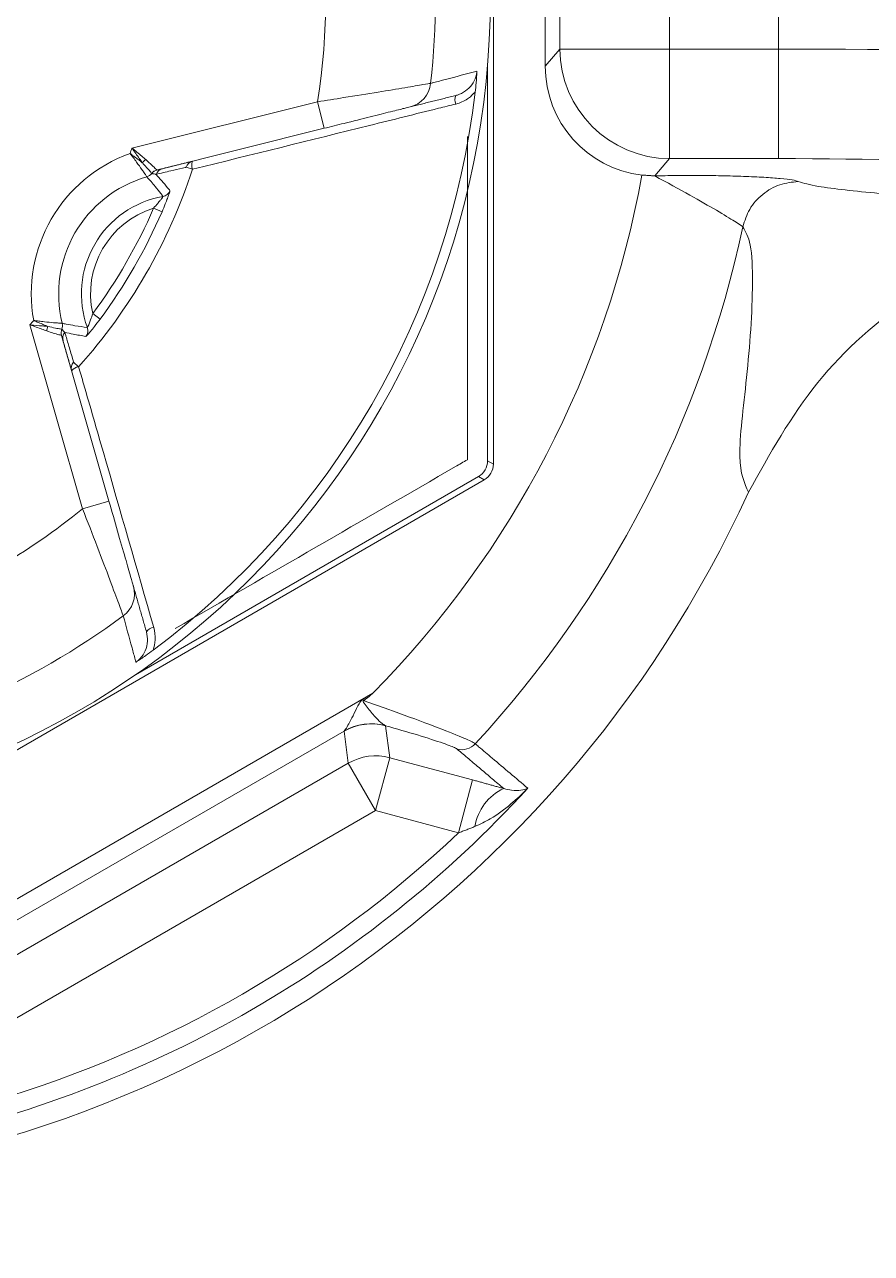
# Model space of a CAD drawing. Extents: x 16.7 to 113.1, y 4.5 to 84.5.
# Drawn here: x 107.168 to 107.631, y 34.52 to 35.192 of the extents above; entities that cross this region are included whole.
import ezdxf

# ---------------------------------------------------------------- set-up
doc = ezdxf.new("R2010")
doc.units = 0
doc.header["$MEASUREMENT"] = 0
doc.linetypes.add('SLD-SOLID', pattern=[0])
doc.layers.add('OBJECT', color=7, linetype='CONTINUOUS')

msp = doc.modelspace()

# ---------------------------------------------------------------- linework, layer by layer
at = {"layer": 'OBJECT', "linetype": 'SLD-SOLID', "lineweight": 15}
for p, q in [((107.42433, 34.9515), (107.42433, 35.46146)), ((107.45269, 35.24404), (107.45269, 35.16892)), ((107.46072, 35.23467), (107.46072, 35.17829)), ((107.52064, 35.23467), (107.52064, 35.17829)), ((107.58015, 35.23467), (107.58015, 35.17829)), ((107.45269, 35.16892), (107.46072, 35.17829)), ((107.46072, 35.17829), (107.52064, 35.17829)), ((107.52064, 35.1184), (107.52064, 35.17829)), ((107.52064, 35.17829), (107.58015, 35.17829)), ((107.58015, 35.1184), (107.58015, 35.17829)), ((107.42119, 34.95331), (107.42119, 35.16977)), ((107.22671, 35.12421), (107.3282, 35.14951)), ((107.33183, 35.13496), (107.3282, 35.14951)), ((107.33183, 35.13496), (107.24039, 35.11216)), ((107.52064, 35.1184), (107.51256, 35.10898)), ((107.58015, 35.1184), (107.52064, 35.1184)), ((107.25639, 35.11373), (107.25991, 35.11258)), ((107.2432, 35.0894), (107.23861, 35.09138)), ((107.20533, 35.03373), (107.20934, 35.03076)), ((107.19978, 34.92708), (107.17095, 35.02763)), ((107.18823, 35.02181), (107.2142, 34.93122)), ((107.19486, 35.00717), (107.19762, 35.00469)), ((107.42119, 34.95331), (107.42433, 34.9515)), ((107.22874, 34.83642), (107.41619, 34.94465)), ((107.41934, 34.94284), (107.41619, 34.94465)), ((106.97769, 34.68786), (107.41934, 34.94284)), ((107.2142, 34.93122), (107.19978, 34.92708)), ((107.10906, 34.68226), (107.3585, 34.82628)), ((107.35297, 34.82289), (107.35347, 34.8222)), ((107.34271, 34.80563), (107.13483, 34.68561)), ((107.34499, 34.78806), (107.34269, 34.80552)), ((107.36542, 34.80852), (107.36772, 34.79105)), ((107.35997, 34.76211), (107.36772, 34.79105)), ((107.36772, 34.79105), (107.41299, 34.77892)), ((107.34499, 34.78806), (107.14891, 34.67485)), ((107.35997, 34.76211), (107.34499, 34.78806)), ((107.40524, 34.74998), (107.41299, 34.77892)), ((107.16389, 34.64891), (107.35997, 34.76211)), ((107.40524, 34.74998), (107.35997, 34.76211))]:
    msp.add_line(p, q, dxfattribs=at)
msp.add_circle((106.97269, 35.20648), 0.45, dxfattribs=at)
for centre, radius, start, end in [((106.97269, 35.20648), 0.36005, 350.89628, 9.10372), ((106.97269, 35.20648), 0.41996, 353.58269, 6.41731), ((107.52085, 35.17853), 0.06013, 180.22832, 269.80007), ((107.37514, 35.16119), 0.01498, 284.02471, 353.67107), ((106.97269, 35.20648), 0.44471, 306.67677, 353.32323), ((107.40883, 35.1505), 0.00554, 154.12493, 204.0912), ((107.2532, 35.04453), 0.08148, 109.70358, 190.29642), ((106.97269, 35.20648), 0.26701, 341.38304, 342.05346), ((106.97269, 35.20648), 0.30217, 318.10411, 341.89589), ((107.24018, 35.10956), 0.0102, 125.2977, 139.53069), ((107.24157, 35.10731), 0.005, 104.03535, 143.45691), ((107.2416, 35.10732), 0.00499, 104.00637, 143.69864), ((107.24461, 35.10806), 0.00499, 104.00802, 160.15907), ((107.26114, 35.11218), 0.00499, 104.00837, 161.95064), ((107.26501, 35.11478), 0.00556, 156.1512, 203.32291), ((107.2532, 35.04453), 0.06649, 105.96574, 194.03426), ((107.23353, 35.11327), 0.005, 286.0035, 323.4663), ((106.97269, 35.20648), 0.54166, 315.41895, 349.67665), ((107.24286, 35.10269), 0.005, 280.12167, 338.94213), ((107.2532, 35.04453), 0.05407, 100.07984, 199.92016), ((107.2532, 35.04453), 0.04907, 107.29364, 192.70636), ((106.97269, 35.20648), 0.28976, 323.40402, 336.59598), ((106.97269, 35.20648), 0.29476, 323.40402, 336.59598), ((106.97269, 35.20648), 0.60122, 317.28552, 347.96978), ((106.97269, 35.20648), 0.26701, 317.94654, 318.61696), ((107.19038, 35.02329), 0.0102, 160.46931, 174.7023), ((107.19302, 35.02321), 0.005, 156.54309, 195.96465), ((107.19302, 35.02318), 0.00499, 156.30136, 195.99363), ((107.18384, 35.02719), 0.005, 336.5337, 13.9965), ((107.19766, 35.0244), 0.005, 321.05787, 19.87833), ((107.19388, 35.02021), 0.00499, 139.84093, 195.99198), ((107.19858, 35.00383), 0.00499, 138.04936, 195.99163), ((107.19827, 34.99917), 0.00556, 96.67709, 143.8488), ((106.97269, 35.20648), 0.65, 204.58225, 335.41775), ((106.97269, 35.20648), 0.36005, 290.89628, 309.10372), ((106.97269, 35.90648), 3.00679, 273.80251, 340.20092), ((107.21314, 34.8806), 0.01498, 306.32893, 15.97529), ((106.97269, 35.90648), 2.94719, 273.93366, 339.56318), ((106.97269, 35.20648), 0.41996, 293.58269, 306.41731), ((107.23924, 34.85677), 0.00554, 95.9088, 145.87507), ((106.97269, 35.90648), 3.76, 279.06373, 343.75929), ((107.35768, 34.77949), 0.03004, 75.06722, 119.93278), ((107.3576, 34.77958), 0.03001, 75.36101, 119.7401), ((107.40707, 34.80542), 0.01, 255.44832, 317.41659), ((107.35998, 34.76202), 0.03004, 75.06722, 119.93278), ((106.97269, 35.20648), 0.6388, 282.56667, 317.43333), ((107.44133, 34.74932), 0.02735, 114.48578, 171.37228), ((106.97269, 35.20648), 0.62887, 286.54312, 313.45688)]:
    msp.add_arc(centre, radius, start, end, dxfattribs=at)
for centre, major_axis, ratio, start_param, end_param in [((107.58015, 35.16667), (0.25, 0), 0.046484, 0.05236, 1.570796), ((107.51278, 35.16912), (-0.03917, -0.04571), 0.996772, 5.42245, 6.873335), ((107.58015, 35.10678), (0.19, 0), 0.061163, 0.05236, 1.570796), ((107.41119, 34.95331), (0.00866, -0.005), 0.999949, 5.759609, 6.806762), ((107.41433, 34.9515), (0.00866, -0.005), 0.999949, 5.759609, 6.806762)]:
    msp.add_ellipse(centre, major_axis=major_axis, ratio=ratio, start_param=start_param, end_param=end_param, dxfattribs=at)
for points, knots in [([(107.39002, 35.15954), (107.39057, 35.15968), (107.39328, 35.16039), (107.40175, 35.16261), (107.40965, 35.16467), (107.41538, 35.16617)], [0, 0, 0, 0, 0.063926, 0.319628, 1, 1, 1, 1]), ([(107.40385, 35.15291), (107.40411, 35.15298), (107.40598, 35.15348), (107.40922, 35.15509), (107.41276, 35.15858), (107.41481, 35.16249), (107.41522, 35.16513), (107.41538, 35.16617)], [0, 0, 0, 0, 0.04523, 0.320614, 0.582247, 0.835519, 1, 1, 1, 1]), ([(107.41538, 35.16617), (107.41538, 35.16613), (107.41525, 35.16408), (107.415, 35.16042), (107.41457, 35.15645), (107.41439, 35.15477)], [0, 0, 0, 0, 0.012918, 0.582056, 1, 1, 1, 1]), ([(107.3282, 35.14951), (107.333, 35.15025), (107.34456, 35.15202), (107.36156, 35.15476), (107.37661, 35.15726), (107.38713, 35.15904), (107.38906, 35.15937), (107.39002, 35.15954)], [0, 0, 0, 0, 0.156463, 0.377207, 0.586936, 0.792743, 1, 1, 1, 1]), ([(107.41439, 35.15477), (107.41324, 35.15361), (107.41051, 35.15084), (107.4066, 35.14899), (107.40412, 35.14833), (107.40377, 35.14823)], [0, 0, 0, 0, 0.383644, 0.913365, 1, 1, 1, 1]), ([(107.40377, 35.14823), (107.40063, 35.14746), (107.38494, 35.14356), (107.33706, 35.13168), (107.29218, 35.12057), (107.25991, 35.11258)], [0, 0, 0, 0, 0.065603, 0.328016, 1, 1, 1, 1]), ([(107.37877, 35.14666), (107.37803, 35.14648), (107.37656, 35.14611), (107.36856, 35.14412), (107.35714, 35.14127), (107.34424, 35.13805), (107.33548, 35.13587), (107.33183, 35.13496)], [0, 0, 0, 0, 0.204174, 0.408136, 0.617898, 0.840881, 1, 1, 1, 1]), ([(107.41019, 34.95389), (107.41019, 34.99551), (107.41019, 35.05403), (107.41019, 35.11333), (107.41019, 35.13046)], [0, 0, 0, 0, 0.71122, 1, 1, 1, 1]), ([(107.23491, 35.10846), (107.23483, 35.10858), (107.23465, 35.10885), (107.23362, 35.11038), (107.23189, 35.11289), (107.2298, 35.11582), (107.22778, 35.11855), (107.22671, 35.11996), (107.22621, 35.12062), (107.22597, 35.12093), (107.22587, 35.12106), (107.2258, 35.12114), (107.22576, 35.1212), (107.22573, 35.12124)], [0, 0, 0, 0, 0.161606, 0.358973, 0.496159, 0.744757, 0.880349, 0.942195, 0.971861, 0.986271, 0.991469, 0.992933, 1, 1, 1, 1]), ([(107.22573, 35.12124), (107.22577, 35.12121), (107.22583, 35.12117), (107.22592, 35.1211), (107.22605, 35.121), (107.22637, 35.12076), (107.22705, 35.12026), (107.22846, 35.1192), (107.23038, 35.11775), (107.23177, 35.11668), (107.23242, 35.11618)], [0, 0, 0, 0, 0.018932, 0.022858, 0.037927, 0.07758, 0.158734, 0.325928, 0.684828, 1, 1, 1, 1]), ([(107.23242, 35.11618), (107.23187, 35.11695), (107.23011, 35.11943), (107.22811, 35.12224), (107.22674, 35.12416), (107.22671, 35.12421)], [0, 0, 0, 0, 0.30583, 0.981652, 1, 1, 1, 1]), ([(107.22671, 35.12421), (107.22676, 35.12417), (107.22858, 35.12267), (107.23123, 35.12046), (107.23356, 35.1185), (107.23428, 35.11788)], [0, 0, 0, 0, 0.018319, 0.693907, 1, 1, 1, 1]), ([(107.23755, 35.11029), (107.23743, 35.11044), (107.23715, 35.11078), (107.23547, 35.11279), (107.23366, 35.11484), (107.2326, 35.11599), (107.23242, 35.11618)], [0, 0, 0, 0, 0.291151, 0.640168, 0.940308, 1, 1, 1, 1]), ([(107.23428, 35.11788), (107.23547, 35.11683), (107.23781, 35.11476), (107.23971, 35.11282), (107.24029, 35.11224), (107.24035, 35.11217), (107.24036, 35.11216)], [0, 0, 0, 0, 0.3616328, 0.7098756, 0.9538336, 1, 1, 1, 1]), ([(107.25639, 35.11373), (107.25625, 35.1137), (107.25559, 35.11354), (107.2528, 35.11286), (107.24746, 35.11158), (107.2426, 35.11041), (107.23991, 35.10976)], [0, 0, 0, 0, 0.024416, 0.122079, 0.512732, 1, 1, 1, 1]), ([(107.24039, 35.11216), (107.24076, 35.11225), (107.24192, 35.11254), (107.2428, 35.11276), (107.2434, 35.11291)], [0, 0, 0, 0, 0.3231728, 1, 1, 1, 1]), ([(107.24374, 35.09776), (107.24334, 35.09828), (107.24194, 35.1001), (107.23903, 35.10371), (107.23644, 35.1067), (107.23491, 35.10846)], [0, 0, 0, 0, 0.139147, 0.4930659, 1, 1, 1, 1]), ([(107.23991, 35.10976), (107.2398, 35.10979), (107.23928, 35.10993), (107.23853, 35.11011), (107.2378, 35.11024), (107.23758, 35.11027)], [0, 0, 0, 0, 0.149392, 0.746961, 1, 1, 1, 1]), ([(107.23991, 35.10976), (107.24094, 35.1086), (107.24309, 35.1062), (107.24562, 35.10323), (107.24711, 35.10141), (107.24753, 35.10089)], [0, 0, 0, 0, 0.401816, 0.831187, 1, 1, 1, 1]), ([(107.51256, 35.10898), (107.51638, 35.10905), (107.52407, 35.1092), (107.5366, 35.10922), (107.54926, 35.10907), (107.56155, 35.10873), (107.57264, 35.10822), (107.5817, 35.10755), (107.58846, 35.10677), (107.59018, 35.10619), (107.59104, 35.1059)], [0, 0, 0, 0, 0.111767, 0.224799, 0.346483, 0.469718, 0.599498, 0.730092, 0.865351, 1, 1, 1, 1]), ([(107.56071, 35.08117), (107.55953, 35.08198), (107.5571, 35.08366), (107.54676, 35.08994), (107.53174, 35.09851), (107.51919, 35.10536), (107.51256, 35.10898)], [0, 0, 0, 0, 0.227829, 0.470201, 0.72004, 1, 1, 1, 1]), ([(107.59104, 35.1059), (107.58764, 35.10555), (107.58062, 35.10482), (107.57122, 35.09931), (107.56391, 35.0912), (107.56175, 35.08445), (107.56071, 35.08117)], [0, 0, 0, 0, 0.242686, 0.5, 0.757314, 1, 1, 1, 1]), ([(107.59104, 35.1059), (107.59403, 35.10499), (107.59931, 35.10339), (107.6165, 35.10126), (107.63496, 35.09938), (107.65667, 35.09747), (107.68238, 35.09534), (107.711, 35.093), (107.73972, 35.09042), (107.76428, 35.08785), (107.77526, 35.08603), (107.78035, 35.08519)], [0, 0, 0, 0, 0.1154343, 0.2041994, 0.2962957, 0.3903114, 0.4961752, 0.628006, 0.7570369, 0.8874894, 1, 1, 1, 1]), ([(107.2432, 35.0894), (107.24382, 35.09085), (107.24489, 35.09339), (107.24616, 35.09666), (107.24698, 35.09894), (107.24749, 35.10051), (107.24752, 35.10077), (107.24753, 35.10089)], [0, 0, 0, 0, 0.273331, 0.47686, 0.65651, 0.828448, 1, 1, 1, 1]), ([(107.24374, 35.09776), (107.24373, 35.09772), (107.24372, 35.09767), (107.24351, 35.09732), (107.24309, 35.0967), (107.24212, 35.09544), (107.24062, 35.09361), (107.23936, 35.09221), (107.23861, 35.09138)], [0, 0, 0, 0, 0.118661, 0.142604, 0.293282, 0.465512, 0.680632, 1, 1, 1, 1]), ([(107.78035, 35.08519), (107.75804, 35.08264), (107.71339, 35.07753), (107.65201, 35.04523), (107.59858, 34.99867), (107.57539, 34.95697), (107.56378, 34.93608)], [0, 0, 0, 0, 0.249632, 0.499592, 0.749409, 1, 1, 1, 1]), ([(107.56378, 34.93608), (107.56153, 34.94104), (107.55688, 34.95126), (107.56322, 34.99848), (107.56656, 35.04281), (107.56547, 35.07321), (107.56227, 35.07856), (107.56071, 35.08117)], [0, 0, 0, 0, 0.239384, 0.493145, 0.754611, 0.880287, 1, 1, 1, 1]), ([(107.20533, 35.03373), (107.20495, 35.03258), (107.20432, 35.03064), (107.20347, 35.0284), (107.20297, 35.02725), (107.20266, 35.02658), (107.20249, 35.02625), (107.2024, 35.02611), (107.20238, 35.02611), (107.20237, 35.02611)], [0, 0, 0, 0, 0.34673, 0.581129, 0.720204, 0.790705, 0.905611, 0.953256, 1, 1, 1, 1]), ([(107.17095, 35.02763), (107.17101, 35.02763), (107.17336, 35.0274), (107.17679, 35.02707), (107.17982, 35.02679), (107.18076, 35.0267)], [0, 0, 0, 0, 0.018348, 0.69417, 1, 1, 1, 1]), ([(107.18022, 35.02423), (107.17932, 35.02456), (107.17646, 35.02559), (107.17322, 35.02679), (107.17101, 35.02761), (107.17095, 35.02763)], [0, 0, 0, 0, 0.306093, 0.981681, 1, 1, 1, 1]), ([(107.17303, 35.02996), (107.17309, 35.02996), (107.17315, 35.02995), (107.17326, 35.02993), (107.17342, 35.02991), (107.17381, 35.02986), (107.17463, 35.02976), (107.17639, 35.02954), (107.17976, 35.02915), (107.18334, 35.0288), (107.18638, 35.02856), (107.18822, 35.02843), (107.18855, 35.02841), (107.18869, 35.0284)], [0, 0, 0, 0, 0.007067, 0.008531, 0.013729, 0.028139, 0.057805, 0.119651, 0.255243, 0.503841, 0.641027, 0.838394, 1, 1, 1, 1]), ([(107.18076, 35.0267), (107.18, 35.02701), (107.17838, 35.02768), (107.17616, 35.02862), (107.17454, 35.02931), (107.17377, 35.02964), (107.1734, 35.0298), (107.17324, 35.02987), (107.17314, 35.02992), (107.17308, 35.02994), (107.17303, 35.02996)], [0, 0, 0, 0, 0.3151724, 0.6740716, 0.8412663, 0.9224201, 0.9620733, 0.9771424, 0.9810685, 1, 1, 1, 1]), ([(107.18076, 35.0267), (107.18222, 35.02639), (107.18511, 35.02576), (107.1878, 35.02531), (107.18823, 35.02523), (107.18843, 35.0252)], [0, 0, 0, 0, 0.359927, 0.709163, 1, 1, 1, 1]), ([(107.18845, 35.02519), (107.18892, 35.02465), (107.18947, 35.02401), (107.18999, 35.0235), (107.19006, 35.02343)], [0, 0, 0, 0, 0.849802, 1, 1, 1, 1]), ([(107.18869, 35.0284), (107.18938, 35.02827), (107.19166, 35.02781), (107.1962, 35.02698), (107.2001, 35.02643), (107.20237, 35.02611)], [0, 0, 0, 0, 0.153014, 0.506934, 1, 1, 1, 1]), ([(107.20155, 35.02126), (107.20157, 35.02127), (107.20166, 35.0213), (107.20233, 35.02198), (107.204, 35.02391), (107.20647, 35.02695), (107.2083, 35.02938), (107.20934, 35.03076)], [0, 0, 0, 0, 0.056803, 0.249162, 0.475339, 0.701406, 1, 1, 1, 1]), ([(107.18821, 35.02183), (107.188, 35.02189), (107.18754, 35.022), (107.18483, 35.02273), (107.18207, 35.02358), (107.18052, 35.02412), (107.18022, 35.02423)], [0, 0, 0, 0, 0.288966, 0.637088, 0.928441, 1, 1, 1, 1]), ([(107.18908, 35.01883), (107.18904, 35.01896), (107.1888, 35.0198), (107.18849, 35.02088), (107.18823, 35.02181)], [0, 0, 0, 0, 0.1501774, 1, 1, 1, 1]), ([(107.20155, 35.02126), (107.19924, 35.02165), (107.19537, 35.02231), (107.19159, 35.02311), (107.19006, 35.02343)], [0, 0, 0, 0, 0.598184, 1, 1, 1, 1]), ([(107.19006, 35.02343), (107.1901, 35.02329), (107.1903, 35.02262), (107.19113, 35.01982), (107.1927, 35.01451), (107.19409, 35.00979), (107.19486, 35.00717)], [0, 0, 0, 0, 0.024416, 0.122079, 0.512732, 1, 1, 1, 1]), ([(107.19762, 35.00469), (107.19852, 35.00157), (107.20303, 34.98596), (107.21675, 34.93842), (107.2295, 34.89413), (107.23867, 34.86228)], [0, 0, 0, 0, 0.0656029, 0.3280162, 1, 1, 1, 1]), ([(107.25047, 34.86167), (107.30179, 34.8913), (107.35535, 34.92223), (107.408, 34.95262), (107.41019, 34.95389)], [0, 0, 0, 0, 0.9583595, 1, 1, 1, 1]), ([(107.2142, 34.93122), (107.2158, 34.92564), (107.219, 34.91447), (107.22321, 34.89981), (107.22618, 34.88943), (107.22734, 34.88539), (107.2275, 34.88484), (107.22754, 34.88472)], [0, 0, 0, 0, 0.244965, 0.490375, 0.723034, 0.938923, 1, 1, 1, 1]), ([(107.22201, 34.86853), (107.22195, 34.86868), (107.2217, 34.86938), (107.21981, 34.87448), (107.21494, 34.88756), (107.20796, 34.90603), (107.2025, 34.92009), (107.19978, 34.92708)], [0, 0, 0, 0, 0.06206, 0.280895, 0.514816, 0.758819, 1, 1, 1, 1]), ([(107.22895, 34.84326), (107.22882, 34.84373), (107.2281, 34.84634), (107.22579, 34.85474), (107.2236, 34.86272), (107.22201, 34.86853)], [0, 0, 0, 0, 0.056184, 0.311886, 1, 1, 1, 1]), ([(107.22895, 34.84326), (107.22973, 34.84388), (107.23187, 34.84559), (107.23432, 34.84951), (107.23562, 34.85472), (107.23498, 34.85815), (107.23466, 34.85987)], [0, 0, 0, 0, 0.156476, 0.428039, 0.712633, 1, 1, 1, 1]), ([(107.23867, 34.86228), (107.23913, 34.85998), (107.23995, 34.85581), (107.23882, 34.85167), (107.23832, 34.84981)], [0, 0, 0, 0, 0.552199, 1, 1, 1, 1]), ([(107.23832, 34.84981), (107.23696, 34.84882), (107.23374, 34.84646), (107.23069, 34.84441), (107.22898, 34.84328), (107.22895, 34.84326)], [0, 0, 0, 0, 0.417944, 0.987082, 1, 1, 1, 1]), ([(107.35297, 34.82289), (107.35448, 34.82382), (107.35633, 34.82494), (107.35817, 34.82607), (107.3585, 34.82628)], [0, 0, 0, 0, 0.820915, 1, 1, 1, 1]), ([(107.3585, 34.82628), (107.35813, 34.82598), (107.35646, 34.82461), (107.35478, 34.82326), (107.35347, 34.8222)], [0, 0, 0, 0, 0.220699, 1, 1, 1, 1]), ([(107.34271, 34.80563), (107.34298, 34.80593), (107.34368, 34.8067), (107.34544, 34.80973), (107.34768, 34.8141), (107.34975, 34.81834), (107.35123, 34.82123), (107.35212, 34.82225), (107.35258, 34.82263), (107.35283, 34.8228), (107.35297, 34.82289)], [0, 0, 0, 0, 0.122284, 0.317428, 0.550884, 0.808436, 0.924596, 0.961092, 0.979105, 1, 1, 1, 1]), ([(107.35347, 34.8222), (107.35342, 34.82219), (107.35334, 34.82218), (107.35325, 34.82213), (107.35319, 34.82207), (107.35315, 34.822), (107.35315, 34.82186), (107.35328, 34.82145), (107.35419, 34.8201), (107.35665, 34.81697), (107.36009, 34.8129), (107.36324, 34.80977), (107.36466, 34.80893), (107.36519, 34.80861)], [0, 0, 0, 0, 0.006251, 0.010873, 0.014164, 0.017464, 0.021803, 0.032032, 0.073944, 0.240397, 0.569572, 0.838891, 1, 1, 1, 1]), ([(107.35347, 34.8222), (107.35371, 34.82212), (107.35813, 34.82057), (107.37076, 34.8161), (107.38976, 34.80917), (107.40607, 34.8028), (107.41294, 34.79971), (107.41413, 34.79886), (107.41443, 34.79865)], [0, 0, 0, 0, 0.008302, 0.15352, 0.438825, 0.698284, 0.923791, 1, 1, 1, 1]), ([(107.40456, 34.79573), (107.4043, 34.79591), (107.40328, 34.79659), (107.39725, 34.79893), (107.38365, 34.8033), (107.37144, 34.80679), (107.36542, 34.80852)], [0, 0, 0, 0, 0.092743, 0.368056, 0.688408, 1, 1, 1, 1]), ([(107.41443, 34.79865), (107.41505, 34.79812), (107.41816, 34.7955), (107.42774, 34.7874), (107.43669, 34.77983), (107.44316, 34.77437)], [0, 0, 0, 0, 0.064852, 0.324258, 1, 1, 1, 1]), ([(107.44316, 34.77437), (107.44311, 34.77431), (107.44016, 34.77129), (107.43365, 34.76534), (107.42419, 34.75804), (107.41713, 34.75474), (107.41429, 34.75342)], [0, 0, 0, 0, 0.006878, 0.354289, 0.740857, 1, 1, 1, 1]), ([(107.42999, 34.7742), (107.43147, 34.77382), (107.43519, 34.77285), (107.43933, 34.77321), (107.442, 34.77389), (107.44314, 34.77436), (107.44316, 34.77437)], [0, 0, 0, 0, 0.25416, 0.6414, 0.992943, 1, 1, 1, 1])]:
    msp.add_open_spline(points, degree=3, knots=knots, dxfattribs=at)
for points in [[(107.40385, 35.15291), (107.37877, 35.14666)], [(107.24036, 35.11216), (107.24039, 35.11216)], [(107.2434, 35.11291), (107.25993, 35.11703)], [(107.23758, 35.11027), (107.23755, 35.11029)], [(107.50559, 35.10941), (107.51256, 35.10898)], [(107.18843, 35.0252), (107.18845, 35.02519)], [(107.18823, 35.02181), (107.18821, 35.02183)], [(107.19378, 35.00245), (107.18908, 35.01883)], [(107.22754, 34.88472), (107.23466, 34.85987)], [(107.34269, 34.80552), (107.34271, 34.80563)], [(107.36519, 34.80861), (107.36542, 34.80852)], [(107.42999, 34.7742), (107.40456, 34.79573)], [(107.41299, 34.77892), (107.42999, 34.7742)], [(107.41429, 34.75342), (107.40524, 34.74998)]]:
    msp.add_open_spline(points, degree=1, dxfattribs=at)

doc.saveas('drawing.dxf')
